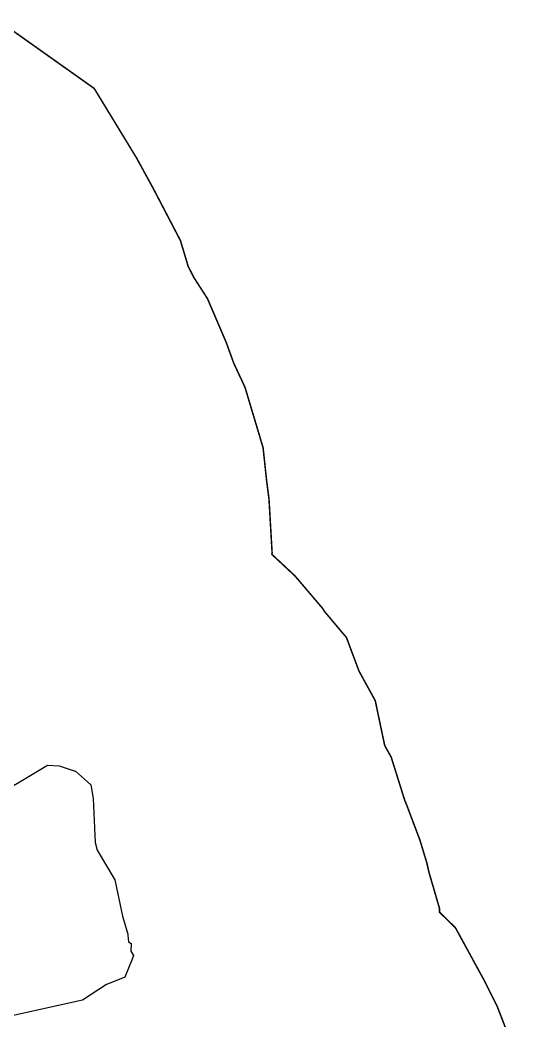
# Model space of a CAD drawing. Header units: metres. Extents: x 255476 to 378809, y 1739479 to 2227865.
# Drawn here: x 311293 to 312906, y 1907978 to 1911247 of the extents above; entities that cross this region are included whole.
import ezdxf

# ---------------------------------------------------------------- set-up
doc = ezdxf.new("R2010")
doc.units = ezdxf.units.M
doc.header["$MEASUREMENT"] = 0
doc.layers.add('COASTLINE', color=5, linetype='Continuous')
doc.layers.add('DISTRICT BOUNDRY', color=86, linetype='Continuous')

msp = doc.modelspace()

# ---------------------------------------------------------------- linework, layer by layer
at = {"layer": 'COASTLINE', "color": 1, "flags": 128}
msp.add_lwpolyline([(311224.1, 1911244.5, 5, 5, 0), (311535.6, 1911023.6, 5, 5, 0), (311673.9, 1910796.5, 5, 5, 0), (311729.5, 1910694.8, 5, 5, 0), (311817.1, 1910526.8, 5, 5, 0), (311842.2, 1910443.2, 5, 5, 0), (311860.7, 1910406.6, 5, 5, 0), (311905.4, 1910337.1, 5, 5, 0), (311967.1, 1910192.9, 5, 5, 0), (311991.3, 1910126, 5, 5, 0), (312027.9, 1910047.8, 5, 5, 0), (312087, 1909850.2, 5, 5, 0), (312098.7, 1909740.6, 5, 5, 0), (312106.2, 1909683.5, 5, 5, 0), (312116.4, 1909507, 5, 5, 0), (312115.5, 1909502.3, 5, 5, 0), (312191.3, 1909431.4, 5, 5, 0), (312281.2, 1909325.8, 5, 5, 0), (312289, 1909313.7, 5, 5, 0), (312359.1, 1909230.5, 5, 5, 0), (312400.1, 1909120.9, 5, 5, 0), (312453.1, 1909024.4, 5, 5, 0), (312484, 1908877.8, 5, 5, 0), (312505.3, 1908839.6, 5, 5, 0), (312539, 1908731.9, 5, 5, 0), (312550.4, 1908695.6, 5, 5, 0), (312552.6, 1908691.9, 5, 5, 0), (312599.3, 1908568, 5, 5, 0), (312621.6, 1908494.3, 5, 5, 0), (312628.4, 1908464, 5, 5, 0), (312662.7, 1908346.6, 5, 5, 0), (312662.7, 1908333.8, 5, 5, 0), (312714.8, 1908282.9, 5, 5, 0), (312806.5, 1908115.1, 5, 5, 0), (312852, 1908024.2, 5, 5, 0), (312903.5, 1907890.5, 5, 5, 0)], format="xyseb", dxfattribs=at)
at = {"layer": 'DISTRICT BOUNDRY'}
msp.add_polyline3d([(311173, 1908688.6, 0), (311382.6, 1908813.4, 0), (311420.9, 1908812, 0), (311473.3, 1908794.6, 0), (311474.2, 1908793.9, 0), (311513.2, 1908759.6, 0), (311524.2, 1908750, 0), (311532.7, 1908704.8, 0), (311539.1, 1908561.2, 0), (311545.6, 1908535.9, 0), (311603.2, 1908439.2, 0), (311627.8, 1908320.7, 0), (311644.9, 1908261.9, 0), (311645.2, 1908258.6, 0), (311647.5, 1908237.1, 0), (311656.6, 1908231.7, 0), (311655.7, 1908206.4, 0), (311664, 1908192.5, 0), (311659.8, 1908180.5, 0), (311635.2, 1908122, 0), (311578.9, 1908098.9, 0), (311575.5, 1908097.5, 0), (311497.9, 1908046.3, 0), (311237.5, 1907988.5, 0)], dxfattribs=at)

doc.saveas('drawing.dxf')
